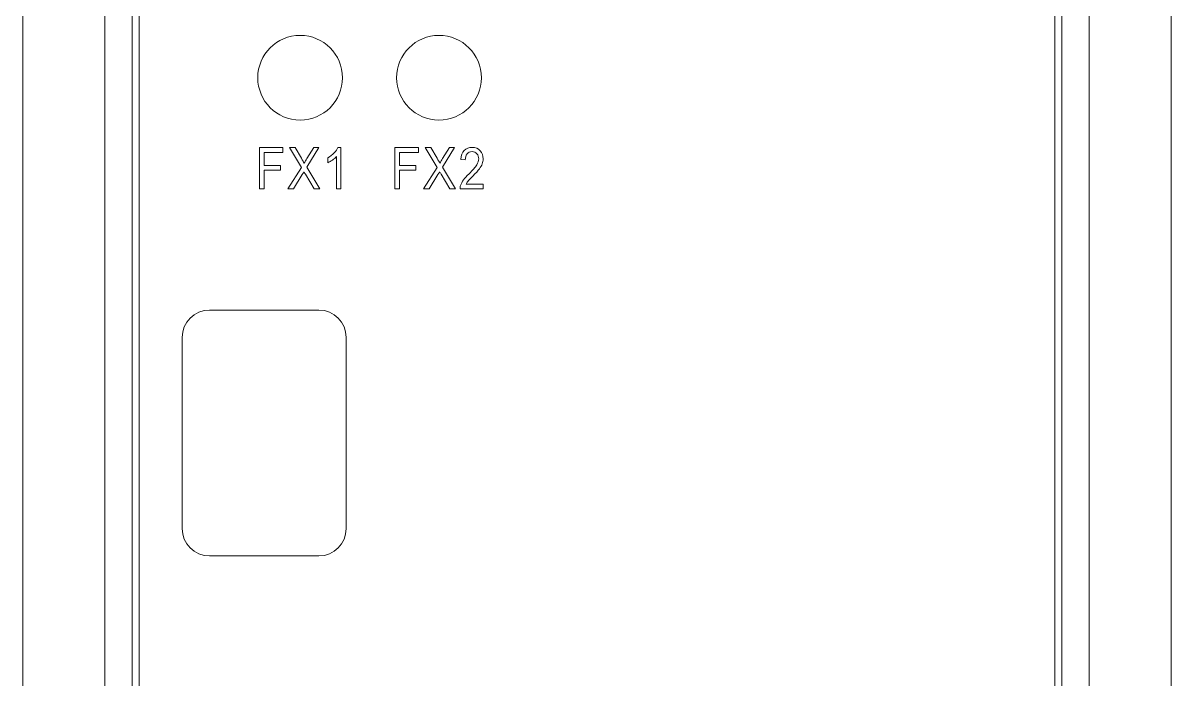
# Model space of a CAD drawing. Header units: millimetres. Extents: x 33157 to 59611, y -29750 to 1750.
# Drawn here: x 53670.11 to 53712.11, y -4410.13 to -4386.12 of the extents above; entities that cross this region are included whole.
import ezdxf

# ---------------------------------------------------------------- set-up
doc = ezdxf.new("R2010")
doc.units = ezdxf.units.MM
doc.layers.get('0').update_dxf_attribs({"lineweight": 18})

msp = doc.modelspace()

# ---------------------------------------------------------------- linework, layer by layer
at = {"linetype": 'Continuous'}
for p, q in [((53670.114, -4361.623), (53670.114, -4496.623)), ((53673.114, -4361.623), (53673.114, -4496.623)), ((53709.114, -4496.623), (53709.114, -4361.623)), ((53712.114, -4496.623), (53712.114, -4361.623)), ((53674.114, -4366.873), (53674.114, -4491.373)), ((53674.364, -4366.873), (53674.364, -4491.373)), ((53707.864, -4491.373), (53707.864, -4366.873)), ((53708.114, -4491.373), (53708.114, -4366.873)), ((53680.939, -4396.623), (53676.939, -4396.623)), ((53675.939, -4397.623), (53675.939, -4404.623)), ((53681.939, -4404.623), (53681.939, -4397.623)), ((53676.939, -4405.623), (53680.939, -4405.623))]:
    msp.add_line(p, q, dxfattribs=at)
for p, q in [((53674.364, -4366.873), (53674.364, -4491.373)), ((53707.864, -4366.873), (53707.864, -4491.373))]:
    msp.add_line(p, q)
for centre, start, end in [((53676.939, -4397.623), 90, 180), ((53680.939, -4397.623), 360, 90), ((53676.939, -4404.623), 180, 270), ((53680.939, -4404.623), 270, 360)]:
    msp.add_arc(centre, 1, start, end, dxfattribs=at)
for points, knots in [([(53681.804, -4388.123), (53681.804, -4387.267), (53681.11, -4386.573), (53680.254, -4386.573), (53679.398, -4386.573), (53678.704, -4387.267), (53678.704, -4388.123), (53678.704, -4388.979), (53679.398, -4389.673), (53680.254, -4389.673), (53681.11, -4389.673), (53681.804, -4388.979), (53681.804, -4388.123)], [0, 0, 0, 0, 154981.011836, 154981.011836, 154981.011836, 309962.023672, 309962.023672, 309962.023672, 464943.035508, 464943.035508, 464943.035508, 619924.047344, 619924.047344, 619924.047344, 619924.047344]), ([(53686.884, -4388.123), (53686.884, -4387.267), (53686.19, -4386.573), (53685.334, -4386.573), (53684.478, -4386.573), (53683.784, -4387.267), (53683.784, -4388.123), (53683.784, -4388.979), (53684.478, -4389.673), (53685.334, -4389.673), (53686.19, -4389.673), (53686.884, -4388.979), (53686.884, -4388.123)], [0, 0, 0, 0, 154995.041231, 154995.041231, 154995.041231, 309990.082463, 309990.082463, 309990.082463, 464985.123694, 464985.123694, 464985.123694, 619980.164926, 619980.164926, 619980.164926, 619980.164926]), ([(53678.769, -4392.195), (53678.769, -4392.195), (53678.769, -4390.679), (53678.769, -4390.679), (53678.769, -4390.679), (53679.623, -4390.679), (53679.623, -4390.679), (53679.623, -4390.679), (53679.623, -4390.857), (53679.623, -4390.857), (53679.623, -4390.857), (53678.937, -4390.857), (53678.937, -4390.857), (53678.937, -4390.857), (53678.937, -4391.329), (53678.937, -4391.329), (53678.937, -4391.329), (53679.532, -4391.329), (53679.532, -4391.329), (53679.532, -4391.329), (53679.532, -4391.507), (53679.532, -4391.507), (53679.532, -4391.507), (53678.937, -4391.507), (53678.937, -4391.507), (53678.937, -4391.507), (53678.937, -4392.195), (53678.937, -4392.195), (53678.937, -4392.195), (53678.769, -4392.195), (53678.769, -4392.195)], [0, 0, 0, 0, 143104.633807, 143104.633807, 143104.633807, 286209.267613, 286209.267613, 286209.267613, 429313.90142, 429313.90142, 429313.90142, 572418.535227, 572418.535227, 572418.535227, 715523.169034, 715523.169034, 715523.169034, 858627.80284, 858627.80284, 858627.80284, 1001732.436647, 1001732.436647, 1001732.436647, 1144837.070454, 1144837.070454, 1144837.070454, 1287941.704261, 1287941.704261, 1287941.704261, 1431046.338067, 1431046.338067, 1431046.338067, 1431046.338067]), ([(53679.81, -4392.195), (53679.81, -4392.195), (53680.3, -4391.408), (53680.3, -4391.408), (53680.3, -4391.408), (53679.869, -4390.679), (53679.869, -4390.679), (53679.869, -4390.679), (53680.068, -4390.679), (53680.068, -4390.679), (53680.068, -4390.679), (53680.299, -4391.067), (53680.299, -4391.067), (53680.347, -4391.147), (53680.38, -4391.209), (53680.4, -4391.251), (53680.428, -4391.198), (53680.462, -4391.142), (53680.5, -4391.082), (53680.5, -4391.082), (53680.753, -4390.679), (53680.753, -4390.679), (53680.753, -4390.679), (53680.937, -4390.679), (53680.937, -4390.679), (53680.937, -4390.679), (53680.497, -4391.4), (53680.497, -4391.4), (53680.497, -4391.4), (53680.97, -4392.195), (53680.97, -4392.195), (53680.97, -4392.195), (53680.765, -4392.195), (53680.765, -4392.195), (53680.765, -4392.195), (53680.445, -4391.654), (53680.445, -4391.654), (53680.427, -4391.624), (53680.41, -4391.593), (53680.393, -4391.563), (53680.365, -4391.613), (53680.345, -4391.649), (53680.333, -4391.669), (53680.333, -4391.669), (53680.012, -4392.195), (53680.012, -4392.195), (53680.012, -4392.195), (53679.81, -4392.195), (53679.81, -4392.195)], [0, 0, 0, 0, 140137.70029, 140137.70029, 140137.70029, 280275.400579, 280275.400579, 280275.400579, 420413.100869, 420413.100869, 420413.100869, 560550.801159, 560550.801159, 560550.801159, 700688.501449, 700688.501449, 700688.501449, 840826.201738, 840826.201738, 840826.201738, 980963.902028, 980963.902028, 980963.902028, 1121101.602318, 1121101.602318, 1121101.602318, 1261239.302608, 1261239.302608, 1261239.302608, 1401377.002897, 1401377.002897, 1401377.002897, 1541514.703187, 1541514.703187, 1541514.703187, 1681652.403477, 1681652.403477, 1681652.403477, 1821790.103767, 1821790.103767, 1821790.103767, 1961927.804056, 1961927.804056, 1961927.804056, 2102065.504346, 2102065.504346, 2102065.504346, 2242203.204636, 2242203.204636, 2242203.204636, 2242203.204636]), ([(53681.738, -4392.195), (53681.738, -4392.195), (53681.583, -4392.195), (53681.583, -4392.195), (53681.583, -4392.195), (53681.583, -4391.009), (53681.583, -4391.009), (53681.545, -4391.052), (53681.496, -4391.094), (53681.435, -4391.137), (53681.375, -4391.18), (53681.32, -4391.212), (53681.271, -4391.233), (53681.271, -4391.233), (53681.271, -4391.053), (53681.271, -4391.053), (53681.358, -4391.004), (53681.434, -4390.945), (53681.499, -4390.875), (53681.565, -4390.806), (53681.611, -4390.738), (53681.638, -4390.673), (53681.638, -4390.673), (53681.738, -4390.673), (53681.738, -4390.673), (53681.738, -4390.673), (53681.738, -4392.195), (53681.738, -4392.195)], [0, 0, 0, 0, 143742.498567, 143742.498567, 143742.498567, 287484.997134, 287484.997134, 287484.997134, 431227.4957, 431227.4957, 431227.4957, 574969.994267, 574969.994267, 574969.994267, 718712.492834, 718712.492834, 718712.492834, 862454.991401, 862454.991401, 862454.991401, 1006197.489968, 1006197.489968, 1006197.489968, 1149939.988535, 1149939.988535, 1149939.988535, 1293682.487101, 1293682.487101, 1293682.487101, 1293682.487101]), ([(53683.718, -4392.195), (53683.718, -4392.195), (53683.718, -4390.679), (53683.718, -4390.679), (53683.718, -4390.679), (53684.58, -4390.679), (53684.58, -4390.679), (53684.58, -4390.679), (53684.58, -4390.857), (53684.58, -4390.857), (53684.58, -4390.857), (53683.888, -4390.857), (53683.888, -4390.857), (53683.888, -4390.857), (53683.888, -4391.329), (53683.888, -4391.329), (53683.888, -4391.329), (53684.487, -4391.329), (53684.487, -4391.329), (53684.487, -4391.329), (53684.487, -4391.507), (53684.487, -4391.507), (53684.487, -4391.507), (53683.888, -4391.507), (53683.888, -4391.507), (53683.888, -4391.507), (53683.888, -4392.195), (53683.888, -4392.195), (53683.888, -4392.195), (53683.718, -4392.195), (53683.718, -4392.195)], [0, 0, 0, 0, 143117.249085, 143117.249085, 143117.249085, 286234.49817, 286234.49817, 286234.49817, 429351.747255, 429351.747255, 429351.747255, 572468.99634, 572468.99634, 572468.99634, 715586.245425, 715586.245425, 715586.245425, 858703.49451, 858703.49451, 858703.49451, 1001820.743595, 1001820.743595, 1001820.743595, 1144937.99268, 1144937.99268, 1144937.99268, 1288055.241764, 1288055.241764, 1288055.241764, 1431172.490849, 1431172.490849, 1431172.490849, 1431172.490849]), ([(53684.769, -4392.195), (53684.769, -4392.195), (53685.263, -4391.408), (53685.263, -4391.408), (53685.263, -4391.408), (53684.828, -4390.679), (53684.828, -4390.679), (53684.828, -4390.679), (53685.03, -4390.679), (53685.03, -4390.679), (53685.03, -4390.679), (53685.263, -4391.067), (53685.263, -4391.067), (53685.311, -4391.147), (53685.345, -4391.209), (53685.364, -4391.251), (53685.393, -4391.198), (53685.427, -4391.142), (53685.466, -4391.082), (53685.466, -4391.082), (53685.721, -4390.679), (53685.721, -4390.679), (53685.721, -4390.679), (53685.907, -4390.679), (53685.907, -4390.679), (53685.907, -4390.679), (53685.463, -4391.4), (53685.463, -4391.4), (53685.463, -4391.4), (53685.94, -4392.195), (53685.94, -4392.195), (53685.94, -4392.195), (53685.733, -4392.195), (53685.733, -4392.195), (53685.733, -4392.195), (53685.41, -4391.654), (53685.41, -4391.654), (53685.392, -4391.624), (53685.374, -4391.593), (53685.358, -4391.563), (53685.329, -4391.613), (53685.309, -4391.649), (53685.296, -4391.669), (53685.296, -4391.669), (53684.972, -4392.195), (53684.972, -4392.195), (53684.972, -4392.195), (53684.769, -4392.195), (53684.769, -4392.195)], [0, 0, 0, 0, 140150.086391, 140150.086391, 140150.086391, 280300.172781, 280300.172781, 280300.172781, 420450.259172, 420450.259172, 420450.259172, 560600.345562, 560600.345562, 560600.345562, 700750.431953, 700750.431953, 700750.431953, 840900.518343, 840900.518343, 840900.518343, 981050.604734, 981050.604734, 981050.604734, 1121200.691124, 1121200.691124, 1121200.691124, 1261350.777515, 1261350.777515, 1261350.777515, 1401500.863905, 1401500.863905, 1401500.863905, 1541650.950296, 1541650.950296, 1541650.950296, 1681801.036687, 1681801.036687, 1681801.036687, 1821951.123077, 1821951.123077, 1821951.123077, 1962101.209468, 1962101.209468, 1962101.209468, 2102251.295858, 2102251.295858, 2102251.295858, 2242401.382249, 2242401.382249, 2242401.382249, 2242401.382249]), ([(53686.95, -4392.017), (53686.95, -4392.017), (53686.95, -4392.195), (53686.95, -4392.195), (53686.95, -4392.195), (53686.103, -4392.195), (53686.103, -4392.195), (53686.102, -4392.15), (53686.108, -4392.107), (53686.122, -4392.065), (53686.143, -4391.997), (53686.178, -4391.93), (53686.226, -4391.864), (53686.274, -4391.798), (53686.343, -4391.722), (53686.432, -4391.635), (53686.57, -4391.5), (53686.664, -4391.393), (53686.713, -4391.314), (53686.762, -4391.235), (53686.787, -4391.16), (53686.787, -4391.09), (53686.787, -4391.016), (53686.765, -4390.954), (53686.72, -4390.903), (53686.676, -4390.853), (53686.617, -4390.827), (53686.545, -4390.827), (53686.47, -4390.827), (53686.409, -4390.854), (53686.363, -4390.908), (53686.318, -4390.961), (53686.295, -4391.035), (53686.294, -4391.13), (53686.294, -4391.13), (53686.134, -4391.111), (53686.134, -4391.111), (53686.145, -4390.968), (53686.186, -4390.86), (53686.258, -4390.785), (53686.331, -4390.71), (53686.427, -4390.673), (53686.549, -4390.673), (53686.672, -4390.673), (53686.769, -4390.713), (53686.84, -4390.794), (53686.912, -4390.875), (53686.948, -4390.975), (53686.948, -4391.094), (53686.948, -4391.155), (53686.937, -4391.214), (53686.916, -4391.273), (53686.895, -4391.332), (53686.861, -4391.394), (53686.812, -4391.458), (53686.763, -4391.523), (53686.683, -4391.612), (53686.57, -4391.725), (53686.476, -4391.819), (53686.415, -4391.883), (53686.388, -4391.916), (53686.362, -4391.95), (53686.34, -4391.983), (53686.322, -4392.017), (53686.322, -4392.017), (53686.95, -4392.017), (53686.95, -4392.017)], [0, 0, 0, 0, 138803.443142, 138803.443142, 138803.443142, 277606.886283, 277606.886283, 277606.886283, 416410.329425, 416410.329425, 416410.329425, 555213.772567, 555213.772567, 555213.772567, 694017.215708, 694017.215708, 694017.215708, 832820.65885, 832820.65885, 832820.65885, 971624.101992, 971624.101992, 971624.101992, 1110427.545133, 1110427.545133, 1110427.545133, 1249230.988275, 1249230.988275, 1249230.988275, 1388034.431416, 1388034.431416, 1388034.431416, 1526837.874558, 1526837.874558, 1526837.874558, 1665641.3177, 1665641.3177, 1665641.3177, 1804444.760841, 1804444.760841, 1804444.760841, 1943248.203983, 1943248.203983, 1943248.203983, 2082051.647125, 2082051.647125, 2082051.647125, 2220855.090266, 2220855.090266, 2220855.090266, 2359658.533408, 2359658.533408, 2359658.533408, 2498461.97655, 2498461.97655, 2498461.97655, 2637265.419691, 2637265.419691, 2637265.419691, 2776068.862833, 2776068.862833, 2776068.862833, 2914872.305975, 2914872.305975, 2914872.305975, 3053675.749116, 3053675.749116, 3053675.749116, 3053675.749116])]:
    msp.add_open_spline(points, degree=3, knots=knots)

doc.saveas('drawing.dxf')
